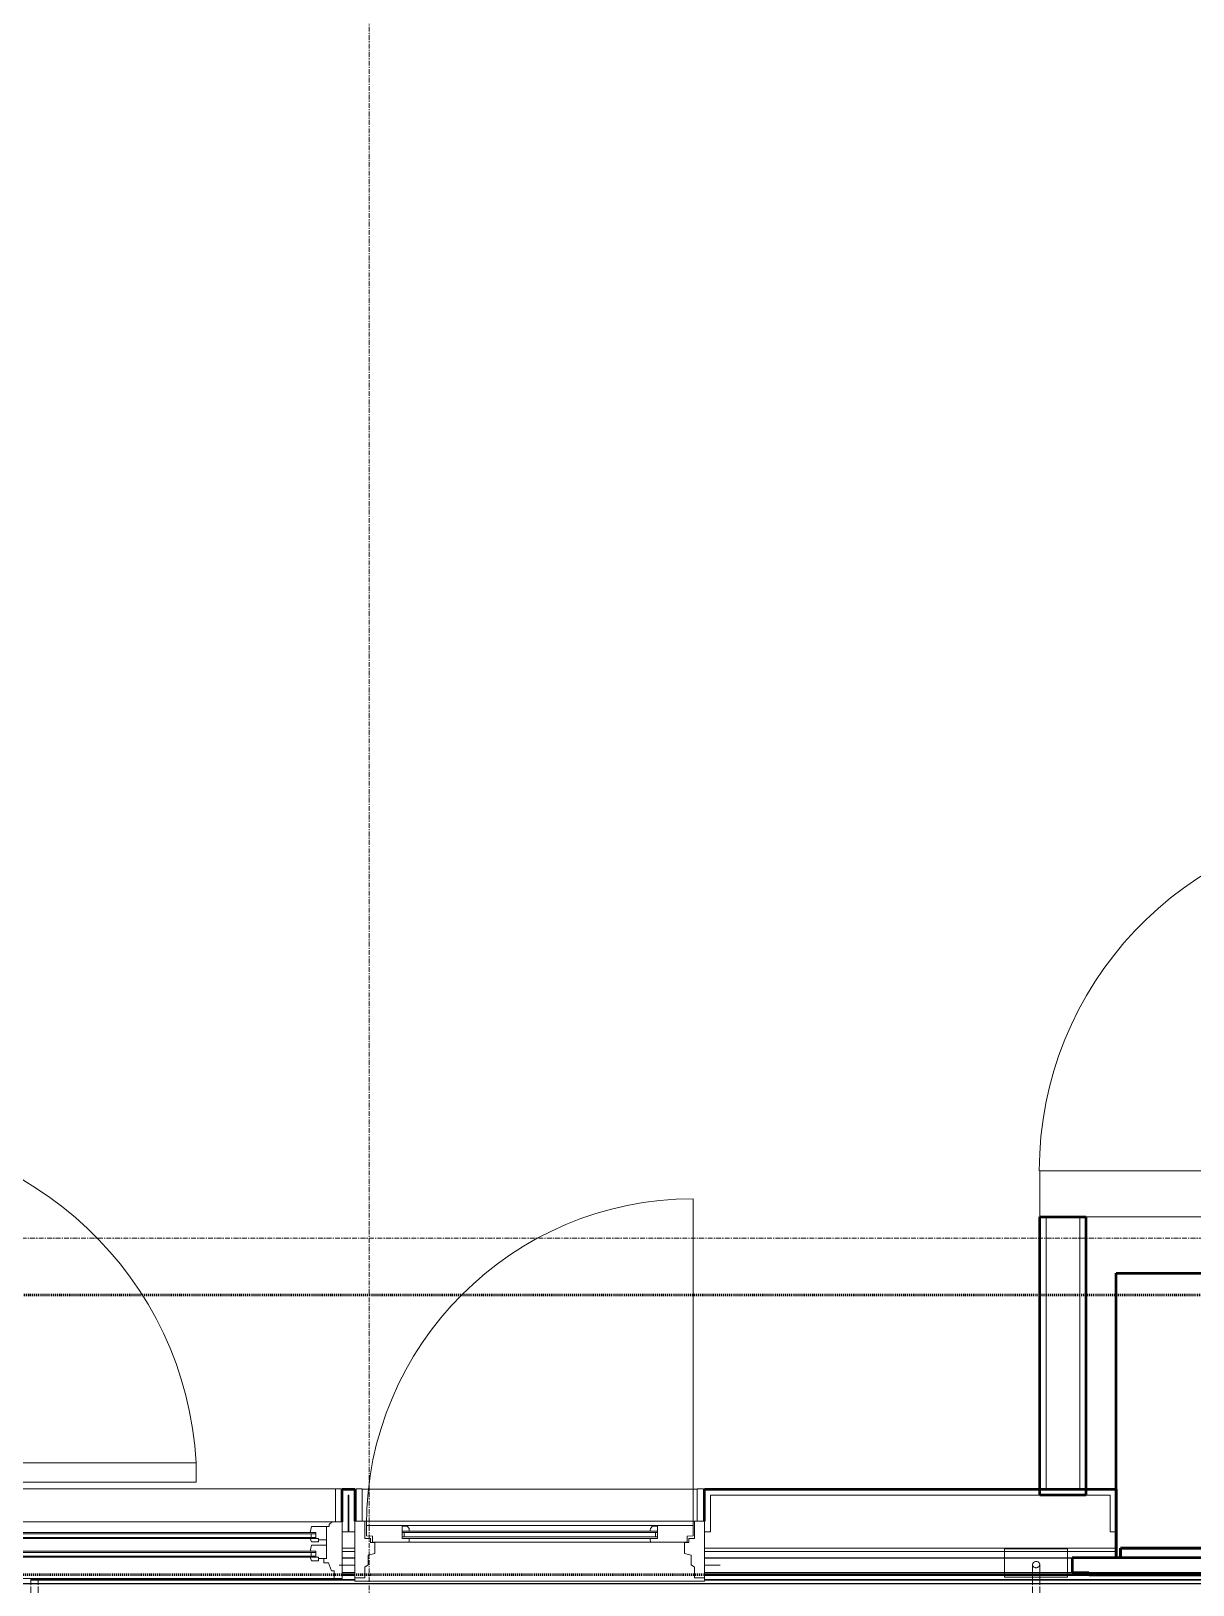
# Model space of a CAD drawing. Header units: inches. Extents: x -4218 to -1830, y 9767 to 12426.
# Drawn here: x -2862.2 to -2742.2, y 11246.4 to 11406.9 of the extents above; entities that cross this region are included whole.
import ezdxf

# ---------------------------------------------------------------- set-up
doc = ezdxf.new("R2010")
doc.units = ezdxf.units.IN
doc.header["$MEASUREMENT"] = 0
doc.linetypes.add('Dash 1_16_', pattern=[0.125, 0.0625, -0.0625])
doc.linetypes.add('Grid Line 1_2_', pattern=[0.875, 0.5, -0.125, 0.125, -0.125])
for name, color, linetype, lineweight in [('0-1', 7, 'Continuous', 5), ('0-2', 10, 'Continuous', 9), ('A-DOOR-1', 10, 'Continuous', 9), ('A-DOOR-2', 50, 'Continuous', 20), ('A-DOOR-5', 31, 'Continuous', 9), ('A-DOOR-6', 31, 'Continuous', 20), ('A-DOOR-FRAM', 31, 'Continuous', 9), ('A-DOOR-FRAM-4', 31, 'Continuous', 20), ('A-DOOR-GLAZ', 31, 'Continuous', 9), ('A-GENM', 5, 'Continuous', 9), ('A-GENM-6', 5, 'Continuous', 50), ('A-GLAZ-1', 151, 'Continuous', 9), ('A-GLAZ-2', 151, 'Continuous', 20), ('A-GLAZ-3', 151, 'Continuous', 50), ('A-WALL', 113, 'Continuous', 13), ('A-WALL-1', 7, 'Continuous', 50), ('A-WALL-2', 250, 'Continuous', 13), ('A-WALL-3', 10, 'Continuous', 9), ('A-WALL-4', 252, 'Continuous', 9), ('A-WALL-7', 113, 'Continuous', 9), ('A-WALL-8', 113, 'Continuous', 50), ('C-PROP-LINE-1', 91, 'Dash 1_16_', 50), ('S-GRID-1', 1, 'Grid Line 1_2_', 9)]:
    doc.layers.add(name, color=color, linetype=linetype, lineweight=lineweight)

# ---------------------------------------------------------------- blocks, each defined once
blk = doc.blocks.new('SWING - SINGLE - FLUSH - 36_ x 80_ - OFFSET PIVOT DOOR AT MAGIC PAK AND WASHER_DRYER-3199414-BACKGROUND - RCP - 3RD FLOOR')
at = {"layer": 'A-DOOR-1'}
blk.add_arc((18, 2.37), 36.07, 93.1789, 180, dxfattribs=at)
at = {"layer": 'A-DOOR-2'}
for p, q in [((16, 2.37), (16, 38.39)), ((18, 38.39), (16, 38.39)), ((18, 2.37), (18, 38.39)), ((18, 2.37), (16, 2.37))]:
    blk.add_line(p, q, dxfattribs=at)
blk = doc.blocks.new('CTR - 1st Phase - Unit Layouts_rvt-1-BACKGROUND - RCP - 3RD FLOOR')
at = {"layer": 'A-WALL-1'}
for p, q in [((-2758, 11255.64), (-2758, 11284.39)), ((-2758, 11284.39), (-2753.25, 11284.39)), ((-2753.25, 11284.39), (-2753.25, 11255.64)), ((-2757.37, 11255.64), (-2758, 11255.64)), ((-2753.87, 11255.64), (-2757.37, 11255.64)), ((-2753.25, 11255.64), (-2753.87, 11255.64))]:
    blk.add_line(p, q, dxfattribs=at)
at = {"layer": 'A-WALL-2'}
for p, q in [((-2757.37, 11256.27), (-2757.37, 11284.39)), ((-2753.87, 11256.27), (-2753.87, 11284.39)), ((-2753.87, 11256.27), (-2757.37, 11256.27))]:
    blk.add_line(p, q, dxfattribs=at)
at = {"layer": 'A-WALL-3'}
for p, q in [((-2758, 11289.14), (-2753.25, 11289.14)), ((-2758, 11289.14), (-2758, 11284.39)), ((-2722, 11289.14), (-2753.25, 11289.14)), ((-2753.25, 11284.39), (-2722, 11284.39))]:
    blk.add_line(p, q, dxfattribs=at)
at = {"layer": 'A-WALL-4'}
blk.add_line((-2758, 11284.39), (-2753.25, 11284.39), dxfattribs=at)
at = {"layer": '0-2'}
blk.add_blockref('SWING - SINGLE - FLUSH - 36_ x 80_ - OFFSET PIVOT DOOR AT MAGIC PAK AND WASHER_DRYER-3199414-BACKGROUND - RCP - 3RD FLOOR', (-2740, 11286.76), dxfattribs=at)
at = {"layer": '0-2', "rotation": 269.99999999996}
blk.add_blockref('SWING - SINGLE - FLUSH - 36_ x 80_ - OFFSET PIVOT DOOR AT MAGIC PAK AND WASHER_DRYER-3199414-BACKGROUND - RCP - 3RD FLOOR', (-2883.57, 11274.98), dxfattribs=at)
blk = doc.blocks.new('Basic Wall _ EXT - FIBER CEMENT - LARGE - ___-2162457-BACKGROUND - RCP - 3RD FLOOR')
at = {"layer": 'A-WALL-7'}
for p, q in [((-2828.79, 11249.14), (-2830.11, 11249.14)), ((-2830.11, 11249.14), (-2828.79, 11249.14)), ((-2830.08, 11249.11), (-2828.79, 11249.11)), ((-2830.08, 11249.11), (-2828.79, 11249.11)), ((-2754.69, 11249.14), (-2792.66, 11249.14)), ((-2792.66, 11249.14), (-2754.69, 11249.14)), ((-2792.66, 11249.11), (-2754.69, 11249.11)), ((-2792.66, 11249.11), (-2754.69, 11249.11)), ((-2750.12, 11249.14), (-2754.69, 11249.14)), ((-2754.69, 11249.14), (-2750.12, 11249.14)), ((-2754.69, 11249.11), (-2674.76, 11249.11)), ((-2754.69, 11249.11), (-2674.76, 11249.11)), ((-2750.12, 11249.14), (-2749.69, 11249.14)), ((-2749.69, 11249.14), (-2722.69, 11249.14)), ((-3400.56, 11246.52), (-2067.55, 11246.52)), ((-3400.55, 11246.51), (-2067.55, 11246.51)), ((-3400.55, 11246.51), (-2067.55, 11246.51)), ((-3400.53, 11246.5), (-2067.55, 11246.5)), ((-3400.52, 11246.48), (-2067.55, 11246.48)), ((-3400.52, 11246.48), (-2067.55, 11246.48))]:
    blk.add_line(p, q, dxfattribs=at)
blk = doc.blocks.new('Basic Wall _ EXT - FIBER CEMENT - SMALL - ___-2145931-BACKGROUND - RCP - 3RD FLOOR')
at = {"layer": 'A-WALL-7'}
for p, q in [((-2830.11, 11249.81), (-2828.79, 11249.81)), ((-2830.11, 11249.81), (-2828.79, 11249.81)), ((-2792.66, 11249.81), (-2761.65, 11249.81)), ((-2792.66, 11249.81), (-2761.65, 11249.81)), ((-2761.64, 11249.81), (-2761.54, 11249.81)), ((-2761.64, 11249.81), (-2761.54, 11249.81)), ((-2761.51, 11249.81), (-2755.29, 11249.81)), ((-2761.51, 11249.81), (-2755.29, 11249.81)), ((-2755.26, 11249.81), (-2755.16, 11249.81)), ((-2755.26, 11249.81), (-2755.16, 11249.81)), ((-2755.15, 11249.81), (-2750.12, 11249.81)), ((-2755.15, 11249.81), (-2750.12, 11249.81)), ((-2862.21, 11246.93), (-2862.16, 11246.93)), ((-2862.21, 11246.86), (-2862.16, 11246.86)), ((-2862.15, 11246.93), (-2862.08, 11246.93)), ((-2862.15, 11246.86), (-2862.08, 11246.86)), ((-2862.08, 11246.93), (-2861.99, 11246.93)), ((-2862.08, 11246.86), (-2861.99, 11246.86)), ((-2861.99, 11246.93), (-2861.89, 11246.93)), ((-2861.99, 11246.86), (-2861.89, 11246.86)), ((-2861.89, 11246.93), (-2861.8, 11246.93)), ((-2861.89, 11246.86), (-2861.8, 11246.86)), ((-2861.79, 11246.93), (-2861.71, 11246.93)), ((-2861.79, 11246.86), (-2861.71, 11246.86)), ((-2861.7, 11246.93), (-2861.63, 11246.93)), ((-2861.7, 11246.86), (-2861.63, 11246.86)), ((-2861.62, 11246.93), (-2861.57, 11246.93)), ((-2861.62, 11246.86), (-2861.57, 11246.86)), ((-2861.52, 11246.93), (-2828.79, 11246.93)), ((-2861.52, 11246.86), (-2828.79, 11246.86)), ((-2830.11, 11247.39), (-2828.79, 11247.39)), ((-2830.11, 11247.39), (-2828.79, 11247.39)), ((-2830.11, 11247.39), (-2828.79, 11247.39)), ((-2792.66, 11247.39), (-2761.65, 11247.39)), ((-2792.66, 11247.39), (-2761.65, 11247.39)), ((-2792.66, 11247.39), (-2761.65, 11247.39)), ((-2792.66, 11246.93), (-2758.77, 11246.93)), ((-2792.66, 11246.86), (-2758.77, 11246.86)), ((-2761.65, 11247.39), (-2761.54, 11247.39)), ((-2761.65, 11247.39), (-2761.54, 11247.39)), ((-2761.65, 11247.39), (-2761.54, 11247.39)), ((-2761.54, 11247.39), (-2761.24, 11247.39)), ((-2761.54, 11247.39), (-2761.24, 11247.39)), ((-2761.54, 11247.39), (-2761.24, 11247.39)), ((-2761.17, 11247.39), (-2758.77, 11247.39)), ((-2761.17, 11247.39), (-2758.77, 11247.39)), ((-2761.17, 11247.39), (-2758.77, 11247.39)), ((-2758.72, 11247.39), (-2758.66, 11247.39)), ((-2758.72, 11247.39), (-2758.66, 11247.39)), ((-2758.72, 11247.39), (-2758.66, 11247.39)), ((-2758.72, 11246.93), (-2758.66, 11246.93)), ((-2758.72, 11246.86), (-2758.66, 11246.86)), ((-2758.66, 11247.39), (-2758.58, 11247.39)), ((-2758.66, 11247.39), (-2758.58, 11247.39)), ((-2758.66, 11247.39), (-2758.58, 11247.39)), ((-2758.66, 11246.93), (-2758.59, 11246.93)), ((-2758.66, 11246.86), (-2758.59, 11246.86)), ((-2758.58, 11247.39), (-2758.49, 11247.39)), ((-2758.58, 11247.39), (-2758.49, 11247.39)), ((-2758.58, 11247.39), (-2758.49, 11247.39)), ((-2758.58, 11246.93), (-2758.5, 11246.93)), ((-2758.58, 11246.86), (-2758.5, 11246.86)), ((-2758.49, 11247.39), (-2758.4, 11247.39)), ((-2758.49, 11247.39), (-2758.4, 11247.39)), ((-2758.49, 11247.39), (-2758.4, 11247.39)), ((-2758.49, 11246.93), (-2758.4, 11246.93)), ((-2758.49, 11246.86), (-2758.4, 11246.86)), ((-2758.4, 11247.39), (-2758.33, 11247.39)), ((-2758.4, 11247.39), (-2758.33, 11247.39)), ((-2758.4, 11247.39), (-2758.33, 11247.39)), ((-2758.39, 11246.93), (-2758.3, 11246.93)), ((-2758.39, 11246.86), (-2758.3, 11246.86)), ((-2758.3, 11247.39), (-2758.21, 11247.39)), ((-2758.3, 11247.39), (-2758.21, 11247.39)), ((-2758.3, 11247.39), (-2758.21, 11247.39)), ((-2758.3, 11246.93), (-2758.21, 11246.93)), ((-2758.3, 11246.86), (-2758.21, 11246.86)), ((-2758.21, 11247.39), (-2758.13, 11247.39)), ((-2758.21, 11247.39), (-2758.13, 11247.39)), ((-2758.21, 11247.39), (-2758.13, 11247.39)), ((-2758.21, 11246.93), (-2758.13, 11246.93)), ((-2758.21, 11246.86), (-2758.13, 11246.86)), ((-2758.13, 11247.39), (-2758.07, 11247.39)), ((-2758.13, 11247.39), (-2758.07, 11247.39)), ((-2758.13, 11247.39), (-2758.07, 11247.39)), ((-2758.13, 11246.93), (-2758.07, 11246.93)), ((-2758.13, 11246.86), (-2758.07, 11246.86)), ((-2758.02, 11247.39), (-2756.1, 11247.39)), ((-2758.02, 11247.39), (-2756.1, 11247.39)), ((-2758.02, 11247.39), (-2756.1, 11247.39)), ((-2758.02, 11246.93), (-2324.85, 11246.93)), ((-2758.02, 11246.86), (-2324.85, 11246.86)), ((-2756.06, 11247.39), (-2755.58, 11247.39)), ((-2756.06, 11247.39), (-2755.58, 11247.39)), ((-2756.06, 11247.39), (-2755.58, 11247.39)), ((-2755.56, 11247.39), (-2755.26, 11247.39)), ((-2755.56, 11247.39), (-2755.26, 11247.39)), ((-2755.56, 11247.39), (-2755.26, 11247.39)), ((-2755.25, 11247.39), (-2755.15, 11247.39)), ((-2755.25, 11247.39), (-2755.15, 11247.39)), ((-2755.25, 11247.39), (-2755.15, 11247.39)), ((-2755.15, 11247.39), (-2637.74, 11247.39)), ((-2755.15, 11247.39), (-2637.74, 11247.39)), ((-2755.15, 11247.39), (-2637.74, 11247.39))]:
    blk.add_line(p, q, dxfattribs=at)
blk = doc.blocks.new('Perforated Panel at Magic-Pak - hvac panel - 3rd floor-2505074-BACKGROUND - RCP - 3RD FLOOR')
at = {"layer": 'A-GLAZ-3'}
for p, q in [((-19.01, -4.38), (-19.01, -4.44)), ((19.01, -4.38), (-19.01, -4.38)), ((-19.01, -4.44), (19.01, -4.44)), ((19.01, -4.44), (19.01, -4.38))]:
    blk.add_line(p, q, dxfattribs=at)
blk = doc.blocks.new('Door-Inswing-Andersen-400_Series-Single - 3_ 0-1_8_ x 6_ 7-1_2_ - 3rd floor-2895941-BACKGROUND - RCP - 3RD FLOOR')
at = {"layer": 'A-DOOR-5'}
blk.add_line((16.87, 0.66), (16.87, 34.41), dxfattribs=at)
blk.add_arc((16.87, 0.66), 33.75, 90, 180, dxfattribs=at)
at = {"layer": 'A-DOOR-6'}
for p, q in [((-16.87, -0.41), (-16.87, 0.66)), ((-16.87, 0.66), (-12.44, 0.66)), ((-13.19, 0.66), (-13.19, -0.66)), ((-13.19, 0.66), (-13.19, 0.59)), ((-13.19, 0.59), (-12.67, 0.59)), ((-12.44, 0.09), (-13.19, 0.09)), ((-12.67, 0.59), (-12.47, 0.34)), ((-12.47, 0.34), (-12.44, 0.16)), ((12.44, 0.66), (-12.44, 0.66)), ((-12.44, 0.16), (-12.44, 0.09)), ((16.87, 0.66), (12.44, 0.66)), ((12.47, 0.34), (12.44, 0.16)), ((12.44, 0.16), (12.44, 0.09)), ((12.44, 0.09), (13.19, 0.09)), ((12.67, 0.59), (12.47, 0.34)), ((13.19, 0.59), (12.67, 0.59)), ((13.19, 0.66), (13.19, -0.66)), ((13.19, 0.66), (13.19, 0.59)), ((16.87, -0.41), (16.87, 0.66)), ((-16.26, -0.42), (-16.87, -0.41)), ((-16.26, -1.06), (-16.26, -0.42)), ((-16.26, -1.06), (-12.44, -1.06)), ((-13.19, -0.66), (-12.44, -0.66)), ((-12.44, -0.75), (-12.47, -1.06)), ((-12.44, -0.66), (-12.44, -0.75)), ((12.44, -1.06), (-12.44, -1.06)), ((12.44, -0.66), (12.44, -0.75)), ((13.19, -0.66), (12.44, -0.66)), ((12.44, -0.75), (12.47, -1.06)), ((16.26, -1.06), (12.44, -1.06)), ((16.26, -0.42), (16.87, -0.41)), ((16.26, -1.06), (16.26, -0.42))]:
    blk.add_line(p, q, dxfattribs=at)
at = {"layer": 'A-DOOR-FRAM'}
for p, q in [((-17.94, 4.44), (-17.31, 4.44)), ((-17.94, 1.12), (-17.94, 4.44)), ((-17.31, 4.44), (-17.31, 1.12)), ((17.31, 4.44), (17.94, 4.44)), ((17.31, 1.12), (17.31, 4.44)), ((17.94, 4.44), (17.94, 1.12)), ((-17.31, 1.12), (-17.94, 1.12)), ((17.94, 1.12), (17.31, 1.12))]:
    blk.add_line(p, q, dxfattribs=at)
at = {"layer": 'A-DOOR-FRAM-4'}
for p, q in [((-18.06, -4.75), (-18.06, 1.12)), ((-18.06, 1.12), (-17.03, 1.12)), ((-17.69, 1.12), (-18.06, 1.12)), ((-18.06, 1.12), (18.06, 1.12)), ((-18.06, -5.09), (-18.06, 1.12)), ((-17.03, 1.12), (-17.03, -0.66)), ((17.03, 1.12), (17.03, -0.66)), ((18.06, 1.12), (17.03, 1.12)), ((18.06, -4.75), (18.06, 1.12)), ((18.06, 1.12), (18.06, -5.09)), ((-17.03, -0.66), (-16.45, -0.66)), ((-16.45, -0.66), (-16.45, -1.09)), ((-16.45, -1.09), (-16, -1.09)), ((-16, -1.09), (-16, -2.23)), ((16.45, -1.09), (16, -1.09)), ((16, -1.09), (16, -2.23)), ((16.45, -0.66), (16.45, -1.09)), ((17.03, -0.66), (16.45, -0.66)), ((-16, -2.23), (-16.69, -2.39)), ((-16.69, -2.39), (-16.69, -3.39)), ((16, -2.23), (16.69, -2.39)), ((16.69, -2.39), (16.69, -3.39)), ((-19.69, -3.44), (-18.06, -3.44)), ((-18.06, -4.75), (-17.03, -4.75)), ((-16.69, -3.39), (-17.03, -3.63)), ((-17.03, -3.63), (-17.03, -4.75)), ((16.69, -3.39), (17.03, -3.63)), ((17.03, -3.63), (17.03, -4.75)), ((18.06, -4.75), (17.03, -4.75)), ((19.69, -3.44), (18.06, -3.44)), ((18.06, -5.09), (-18.06, -5.09))]:
    blk.add_line(p, q, dxfattribs=at)
at = {"layer": 'A-DOOR-GLAZ'}
for p, q in [((12.44, 0.09), (-12.44, 0.09)), ((-13.19, -0.06), (-12.44, -0.06)), ((-12.44, -0.5), (-13.19, -0.5)), ((-12.98, -0.5), (-12.98, -0.06)), ((12.44, -0.06), (-12.44, -0.06)), ((12.44, -0.5), (-12.44, -0.5)), ((12.44, -0.66), (-12.44, -0.66)), ((13.19, -0.06), (12.44, -0.06)), ((12.44, -0.5), (13.19, -0.5)), ((12.98, -0.5), (12.98, -0.06))]:
    blk.add_line(p, q, dxfattribs=at)
blk = doc.blocks.new('Window-Double_Hung-Andersen-400_Series-Tilt_Wash - DOUBLE HUNG - COTTAGE - 3RD FLOOR-V100-BACKGROUND - RCP - 3RD FLOOR')
at = {"layer": 'A-GLAZ-1'}
for p, q in [((-16.29, 2.5), (-15.7, 2.5)), ((-16.29, 2.12), (-15.7, 2.12)), ((-15.82, 2.5), (-15.82, 2.12)), ((-15.7, 2.62), (15.7, 2.62)), ((-15.7, 2.5), (15.7, 2.5)), ((-15.7, 2.12), (15.7, 2.12)), ((-15.7, 2), (15.7, 2)), ((16.29, 2.5), (15.7, 2.5)), ((16.29, 2.12), (15.7, 2.12)), ((15.82, 2.5), (15.82, 2.12)), ((-16.29, 0.56), (-15.7, 0.56)), ((-16.29, 0.19), (-15.7, 0.19)), ((-15.82, 0.56), (-15.82, 0.19)), ((-15.7, 0.69), (15.7, 0.69)), ((-15.7, 0.56), (15.7, 0.56)), ((-15.7, 0.19), (15.7, 0.19)), ((-15.7, 0.06), (15.7, 0.06)), ((16.29, 0.56), (15.7, 0.56)), ((16.29, 0.19), (15.7, 0.19)), ((15.82, 0.56), (15.82, 0.19)), ((18.95, -1.06), (-18.95, -1.06)), ((-18.95, -1.06), (-18.95, -4.44)), ((-18.32, -1.06), (-18.32, -4.44)), ((18.32, -1.06), (18.32, -4.44)), ((18.95, -4.44), (18.95, -1.06)), ((-19.01, -2.44), (-19.01, -3.94)), ((-19.01, -2.44), (-18.95, -2.44)), ((18.95, -2.44), (19.01, -2.44)), ((19.01, -3.94), (19.01, -2.44)), ((-19.01, -3.94), (-18.95, -3.94)), ((-18.95, -4.44), (18.95, -4.44)), ((18.95, -3.94), (19.01, -3.94))]:
    blk.add_line(p, q, dxfattribs=at)
at = {"layer": 'A-GLAZ-2'}
for p, q in [((-19.01, 3.44), (-20.34, 3.44)), ((19.01, 4.81), (-19.01, 4.81)), ((-19.01, 4.81), (-19.01, -1.06)), ((-18.2, 4.81), (-18.2, 4)), ((-18.2, 4), (-17.92, 4)), ((-17.92, 4), (-17.61, 3.19)), ((17.92, 4), (17.61, 3.19)), ((18.2, 4), (17.92, 4)), ((18.2, 4.81), (18.2, 4)), ((19.01, -1.06), (19.01, 4.81)), ((19.01, 3.44), (20.51, 3.44)), ((-17.61, 3.19), (-17.14, 3.19)), ((-17.42, 2.75), (-16.57, 2.75)), ((-17.42, 2.75), (-17.42, -0.56)), ((-17.14, 3.19), (-17.14, 2.75)), ((-15.86, 2.97), (-16.57, 2.97)), ((-16.57, 2.62), (-16.57, 2.97)), ((-15.7, 2.62), (-16.57, 2.62)), ((-16.29, 2.62), (-16.29, 2)), ((-15.7, 2), (-16.29, 2)), ((-15.86, 2.97), (-15.7, 2.62)), ((-15.86, 1.37), (-15.7, 2)), ((15.86, 2.97), (15.7, 2.62)), ((15.7, 2.62), (16.57, 2.62)), ((15.7, 2), (16.29, 2)), ((15.86, 1.37), (15.7, 2)), ((15.86, 2.97), (16.57, 2.97)), ((16.29, 2.62), (16.29, 2)), ((16.57, 2.62), (16.57, 2.97)), ((17.42, 2.75), (16.57, 2.75)), ((17.14, 3.19), (17.14, 2.75)), ((17.61, 3.19), (17.14, 3.19)), ((17.42, 2.75), (17.42, -0.56)), ((-17.42, 1.37), (-15.86, 1.37)), ((-17.42, 0.81), (-16.57, 0.81)), ((-15.86, 1.03), (-16.57, 1.03)), ((-16.57, 0.69), (-16.57, 1.03)), ((-15.7, 0.69), (-16.57, 0.69)), ((-16.29, 0.69), (-16.29, 0.06)), ((-15.7, 0.06), (-16.29, 0.06)), ((-15.86, 1.03), (-15.7, 0.69)), ((-15.86, -0.56), (-15.7, 0.06)), ((15.86, 1.03), (15.7, 0.69)), ((15.7, 0.69), (16.57, 0.69)), ((15.7, 0.06), (16.29, 0.06)), ((15.86, -0.56), (15.7, 0.06)), ((17.42, 1.37), (15.86, 1.37)), ((15.86, 1.03), (16.57, 1.03)), ((16.29, 0.69), (16.29, 0.06)), ((16.57, 0.69), (16.57, 1.03)), ((17.42, 0.81), (16.57, 0.81)), ((-19.01, -1.06), (19.01, -1.06)), ((-17.67, -0.78), (-18, -1.06)), ((-17.67, -0.78), (-17.67, -0.56)), ((-17.67, -0.56), (-15.86, -0.56)), ((17.67, -0.56), (15.86, -0.56)), ((17.67, -0.78), (17.67, -0.56)), ((17.67, -0.78), (18, -1.06))]:
    blk.add_line(p, q, dxfattribs=at)
blk = doc.blocks.new('V-Series_EWC4_SPVU_RFA_2015 - 2ND AND 3RD FLOOR-2226480-BACKGROUND - RCP - 3RD FLOOR')
at = {"layer": 'A-GENM-6'}
for p, q in [((-3858.97, 11736.15), (-3858.97, 11736.59)), ((-3858.97, 11736.59), (-3829.54, 11736.59)), ((-3829.54, 11736.59), (-3829.54, 11708.71)), ((-3858.97, 11735.65), (-3858.97, 11736.15)), ((-3858.97, 11736.15), (-3857.97, 11736.15)), ((-3857.97, 11736.15), (-3858.97, 11736.15)), ((-3858.97, 11709.65), (-3858.97, 11735.65)), ((-3857.97, 11736.15), (-3857.97, 11735.65)), ((-3857.97, 11709.15), (-3857.97, 11736.15)), ((-3857.97, 11735.65), (-3857.97, 11709.65)), ((-3858.97, 11709.15), (-3858.97, 11709.65)), ((-3857.97, 11709.15), (-3858.97, 11709.15)), ((-3858.97, 11708.71), (-3858.97, 11709.15)), ((-3858.97, 11709.15), (-3857.97, 11709.15)), ((-3857.97, 11709.65), (-3857.97, 11709.15)), ((-3829.54, 11708.71), (-3858.97, 11708.71))]:
    blk.add_line(p, q, dxfattribs=at)
blk = doc.blocks.new('Walls 91 - Walls 1-2572979-BACKGROUND - RCP - 3RD FLOOR')
at = {"layer": 'A-WALL-7'}
for p, q in [((-2862.27, 11246.52), (-2862.27, 11247.01)), ((-2861.52, 11247.01), (-2861.52, 11246.52)), ((-2862.27, 11246.37), (-2862.27, 11246.51)), ((-2862.27, 11203.04), (-2862.27, 11246.2)), ((-2861.52, 11246.51), (-2861.52, 11246.37)), ((-2861.52, 11246.2), (-2861.52, 11203.04))]:
    blk.add_line(p, q, dxfattribs=at)
at = {"layer": 'A-WALL-8', "flags": 128}
for points in [[(-2862.27, 11203.04), (-2862.25, 11203.14), (-2862.22, 11203.24), (-2862.17, 11203.32), (-2862.1, 11203.39), (-2862.02, 11203.44), (-2861.94, 11203.47), (-2861.85, 11203.47), (-2861.76, 11203.44), (-2861.68, 11203.39), (-2861.61, 11203.32), (-2861.56, 11203.24), (-2861.53, 11203.14), (-2861.52, 11203.04)], [(-2861.52, 11203.04), (-2861.53, 11202.93), (-2861.56, 11202.84), (-2861.61, 11202.75), (-2861.68, 11202.68), (-2861.76, 11202.63), (-2861.85, 11202.61), (-2861.94, 11202.61), (-2862.02, 11202.63), (-2862.1, 11202.68), (-2862.17, 11202.75), (-2862.22, 11202.84), (-2862.25, 11202.93), (-2862.27, 11203.04)]]:
    blk.add_lwpolyline(points, dxfattribs=at)
blk = doc.blocks.new('Walls 92 - Walls 1-2572998-BACKGROUND - RCP - 3RD FLOOR')
at = {"layer": 'A-WALL-7'}
for p, q in [((-2761.65, 11249.14), (-2761.65, 11250.08)), ((-2761.65, 11250.08), (-2761.21, 11250.08)), ((-2761.54, 11250.08), (-2761.65, 11250.08)), ((-2756.1, 11250.08), (-2761.54, 11250.08)), ((-2761.21, 11250.08), (-2760.02, 11250.08)), ((-2760.02, 11250.08), (-2759.24, 11250.08)), ((-2759.24, 11250.08), (-2755.15, 11250.08)), ((-2755.26, 11250.08), (-2756.1, 11250.08)), ((-2755.15, 11250.08), (-2755.26, 11250.08)), ((-2755.15, 11250.08), (-2755.15, 11249.15)), ((-2761.65, 11247.67), (-2761.65, 11249.14)), ((-2758.77, 11247.66), (-2758.77, 11248.46)), ((-2758.02, 11248.46), (-2758.02, 11247.65)), ((-2755.15, 11249.12), (-2755.15, 11247.64)), ((-2761.65, 11247.39), (-2761.65, 11247.59)), ((-2761.65, 11247.15), (-2761.65, 11247.39)), ((-2761.65, 11247.15), (-2755.15, 11247.15)), ((-2758.77, 11247.15), (-2761.65, 11247.15)), ((-2758.77, 11247.39), (-2758.77, 11247.61)), ((-2758.77, 11247.15), (-2758.77, 11247.39)), ((-2758.77, 11246.52), (-2758.77, 11247.15)), ((-2758.67, 11247.15), (-2758.72, 11247.15)), ((-2758.59, 11247.15), (-2758.66, 11247.15)), ((-2758.5, 11247.15), (-2758.58, 11247.15)), ((-2758.4, 11247.15), (-2758.49, 11247.15)), ((-2758.3, 11247.15), (-2758.4, 11247.15)), ((-2758.21, 11247.15), (-2758.3, 11247.15)), ((-2758.13, 11247.15), (-2758.21, 11247.15)), ((-2758.07, 11247.15), (-2758.13, 11247.15)), ((-2758.02, 11247.62), (-2758.02, 11247.39)), ((-2758.02, 11247.39), (-2758.02, 11247.15)), ((-2758.02, 11247.15), (-2758.02, 11246.52)), ((-2755.15, 11247.15), (-2758.02, 11247.15)), ((-2755.15, 11247.64), (-2755.15, 11247.39)), ((-2755.15, 11247.39), (-2755.15, 11247.15)), ((-2758.77, 11246.37), (-2758.77, 11246.51)), ((-2758.77, 11203.04), (-2758.77, 11246.21)), ((-2758.02, 11246.51), (-2758.02, 11246.37)), ((-2758.02, 11246.21), (-2758.02, 11203.04))]:
    blk.add_line(p, q, dxfattribs=at)
for start_param, end_param in [(0.261799, 3.141593), (3.141593, 3.403249), (3.404177, 3.664826), (3.666584, 3.926299), (3.928778, 4.187721), (5.237057, 5.496), (5.498479, 5.758194), (5.840308, 6.020601), (0, 0.261799), (6.021529, 6.260917), (4.190755, 4.449148), (4.45253, 4.710638), (4.71414, 4.972247), (4.97563, 5.234023)]:
    blk.add_ellipse((-2758.4, 11248.46), major_axis=(0.375, 0), ratio=0.86769, start_param=start_param, end_param=end_param, dxfattribs=at)
at = {"layer": 'A-WALL-8', "flags": 128}
for points in [[(-2758.77, 11203.04), (-2758.76, 11203.14), (-2758.73, 11203.24), (-2758.68, 11203.32), (-2758.61, 11203.39), (-2758.53, 11203.44), (-2758.44, 11203.47), (-2758.35, 11203.47), (-2758.26, 11203.44), (-2758.18, 11203.39), (-2758.12, 11203.32), (-2758.06, 11203.24), (-2758.03, 11203.14), (-2758.02, 11203.04)], [(-2758.02, 11203.04), (-2758.03, 11202.93), (-2758.06, 11202.84), (-2758.12, 11202.75), (-2758.18, 11202.68), (-2758.26, 11202.63), (-2758.35, 11202.61), (-2758.44, 11202.61), (-2758.53, 11202.63), (-2758.61, 11202.68), (-2758.68, 11202.75), (-2758.73, 11202.84), (-2758.76, 11202.93), (-2758.77, 11203.04)]]:
    blk.add_lwpolyline(points, dxfattribs=at)
blk = doc.blocks.new('Family - ___-2835860-BACKGROUND - RCP - 3RD FLOOR')
at = {"layer": 'C-PROP-LINE-1'}
blk.add_line((-2067.55, 11247.39), (-3401.42, 11247.39), dxfattribs=at)
blk = doc.blocks.new('Family - ___-2835903-BACKGROUND - RCP - 3RD FLOOR')
at = {"layer": 'C-PROP-LINE-1'}
blk.add_line((-2096.45, 11276.29), (-3400.92, 11276.29), dxfattribs=at)
blk = doc.blocks.new('Family - ___-2835932-BACKGROUND - RCP - 3RD FLOOR')
at = {"layer": 'C-PROP-LINE-1'}
blk.add_line((-2067.55, 11247.39), (-3401.42, 11247.39), dxfattribs=at)

msp = doc.modelspace()

# ---------------------------------------------------------------- linework, layer by layer
at = {"layer": 'A-WALL'}
for p, q in [((-2829.49, 11251.83), (-2829.49, 11255.64)), ((-2829.49, 11255.64), (-2829.41, 11255.64)), ((-2829.41, 11255.64), (-2829.41, 11251.83)), ((-2792.04, 11251.83), (-2792.04, 11255.64)), ((-2792.04, 11255.64), (-2750.75, 11255.64)), ((-2750.75, 11255.64), (-2750.75, 11251.83)), ((-2829.49, 11251.83), (-2830.11, 11251.83)), ((-2828.79, 11251.83), (-2829.41, 11251.83)), ((-2792.04, 11251.83), (-2792.66, 11251.83)), ((-2750.12, 11251.83), (-2750.75, 11251.83)), ((-2828.79, 11250.14), (-2830.11, 11250.14)), ((-2750.12, 11250.14), (-2792.66, 11250.14)), ((-2828.79, 11249.14), (-2830.11, 11249.14)), ((-2754.69, 11249.14), (-2792.66, 11249.14)), ((-2828.79, 11247.64), (-2830.11, 11247.64)), ((-2754.69, 11247.64), (-2792.66, 11247.64))]:
    msp.add_line(p, q, dxfattribs=at)
at = {"layer": 'A-WALL-7'}
for p, q in [((-2830.17, 11256.26), (-2828.66, 11256.26)), ((-2793.41, 11256.26), (-2828.04, 11256.26)), ((-2792.66, 11256.26), (-2792.79, 11256.26)), ((-2750.12, 11249.14), (-2722.25, 11249.14)), ((-2676.51, 11247.64), (-2752.94, 11247.64))]:
    msp.add_line(p, q, dxfattribs=at)
at = {"layer": 'A-WALL-8'}
for p, q in [((-2830.11, 11256.26), (-2828.79, 11256.26)), ((-2830.11, 11252.89), (-2830.11, 11256.26)), ((-2828.79, 11256.26), (-2828.79, 11252.95)), ((-2792.66, 11256.26), (-2750.12, 11256.26)), ((-2792.66, 11252.95), (-2792.66, 11256.26)), ((-2750.12, 11256.26), (-2750.12, 11249.14)), ((-2750.12, 11249.14), (-2754.69, 11249.14)), ((-2754.69, 11249.14), (-2754.69, 11247.64)), ((-2828.79, 11247.39), (-2830.11, 11247.39)), ((-2752.94, 11247.39), (-2792.66, 11247.39)), ((-2754.69, 11247.64), (-2752.94, 11247.64)), ((-2752.94, 11247.64), (-2752.94, 11247.39))]:
    msp.add_line(p, q, dxfattribs=at)
at = {"layer": 'S-GRID-1'}
for p, q in [((-2827.32, 9836.18), (-2827.32, 12376.81)), ((-1830.2, 11282.19), (-4168.71, 11282.19))]:
    msp.add_line(p, q, dxfattribs=at)

# ---------------------------------------------------------------- block references
at = {"layer": '0-1'}
msp.add_blockref('CTR - 1st Phase - Unit Layouts_rvt-1-BACKGROUND - RCP - 3RD FLOOR', (0, 0), dxfattribs=at)
at = {"layer": 'A-DOOR-5'}
msp.add_blockref('Door-Inswing-Andersen-400_Series-Single - 3_ 0-1_8_ x 6_ 7-1_2_ - 3rd floor-2895941-BACKGROUND - RCP - 3RD FLOOR', (-2810.72, 11251.83), dxfattribs=at)
at = {"layer": 'A-GENM', "rotation": 89.99999999999993}
msp.add_blockref('V-Series_EWC4_SPVU_RFA_2015 - 2ND AND 3RD FLOOR-2226480-BACKGROUND - RCP - 3RD FLOOR', (8986.47, 15108.11), dxfattribs=at)
at = {"layer": 'A-GLAZ-1', "rotation": 180}
msp.add_blockref('Window-Double_Hung-Andersen-400_Series-Tilt_Wash - DOUBLE HUNG - COTTAGE - 3RD FLOOR-V100-BACKGROUND - RCP - 3RD FLOOR', (-2849.12, 11251.83), dxfattribs=at)
at = {"layer": 'A-GLAZ-1'}
msp.add_blockref('Perforated Panel at Magic-Pak - hvac panel - 3rd floor-2505074-BACKGROUND - RCP - 3RD FLOOR', (-2733.92, 11251.83), dxfattribs=at)
at = {"layer": 'A-WALL-7'}
for name in ['Basic Wall _ EXT - FIBER CEMENT - SMALL - ___-2145931-BACKGROUND - RCP - 3RD FLOOR', 'Walls 92 - Walls 1-2572998-BACKGROUND - RCP - 3RD FLOOR', 'Basic Wall _ EXT - FIBER CEMENT - LARGE - ___-2162457-BACKGROUND - RCP - 3RD FLOOR', 'Walls 91 - Walls 1-2572979-BACKGROUND - RCP - 3RD FLOOR']:
    msp.add_blockref(name, (0, 0), dxfattribs=at)
at = {"layer": 'C-PROP-LINE-1'}
for name in ['Family - ___-2835860-BACKGROUND - RCP - 3RD FLOOR', 'Family - ___-2835932-BACKGROUND - RCP - 3RD FLOOR', 'Family - ___-2835903-BACKGROUND - RCP - 3RD FLOOR']:
    msp.add_blockref(name, (0, 0), dxfattribs=at)

doc.saveas('drawing.dxf')
